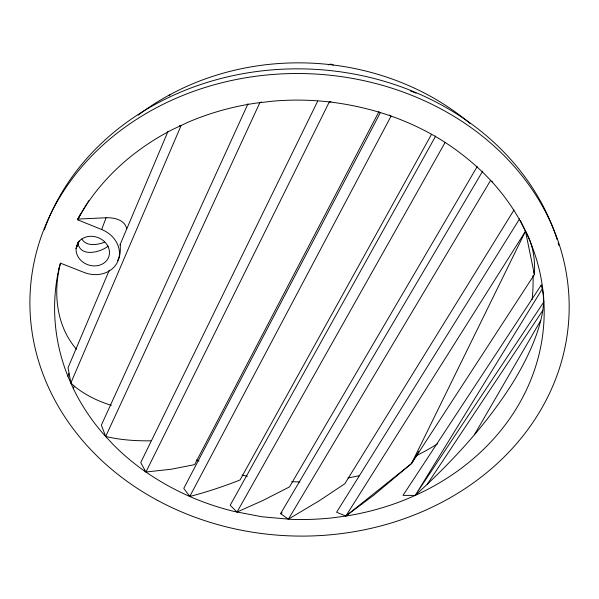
<?xml version="1.0" encoding="UTF-8"?>
<svg xmlns="http://www.w3.org/2000/svg" width="599" height="599" viewBox="0 0 599 599"><rect width="100%" height="100%" fill="white"/><g stroke="black" fill="none" stroke-linecap="round" stroke-linejoin="round"><path stroke-width="0.9" d="M541.241 285.633L541.256 285.057L403 495.38L415.212 495.425C451.564 462.278 485.467 425.874 511.89 384.206C522.268 367.501 531.38 349.913 537.617 331.225C542.275 316.586 546.123 301.05 541.391 285.873L541.256 285.057M60.499 263.238C52.899 292.26 56.179 325.961 76.485 349.262M520.426 220.432L526.281 232.764A244.826 209.68 1.6 0 1 347.495 515.784L333.351 517.746A244.826 209.68 1.6 0 1 290.485 519.311L261.988 516.772L233.947 511.396A244.826 209.68 1.6 0 1 193.499 498.091C176.241 490.783 159.746 481.738 144.404 470.979L144.651 469.803L140.728 462.57L317.657 101.224M79.173 240.993L76.095 248.615L76.957 244.909L78.896 241.622A16.982 14.496 20.2 0 1 106.255 243.628A16.982 14.496 20.2 0 1 97.42 265.679A16.982 14.496 20.2 0 1 76.095 248.615L78.439 242.078M77.9 242.909L77.219 245.867L78.357 241.936M144.404 470.979A244.826 209.68 1.6 0 1 112.754 444.121L103.425 434.028A244.826 209.68 1.6 0 1 73.385 388.706L67.904 376.299A244.826 209.68 1.6 0 1 59.002 268.427L60.409 263.126L84.07 272.44A27.165 23.204 20.2 0 0 117.981 260.977A27.165 23.204 20.2 0 0 101.68 229.499L77.556 219.773L80.281 214.494M73.385 388.706L74.239 386.145L70.862 382.986L68.031 367.749L109.347 270.074M67.904 376.299L68.922 373.364M101.68 229.499L106.098 217.751C113.952 217.444 124.921 219.758 126.674 228.743M59.002 268.427L59.428 267.409M117.591 260.617C120.541 255.9 120.571 249.888 120.159 244.504L168.102 131.159M70.862 382.986L181.115 125.49L179.423 125.865M248.008 103.732L101.358 425.14L105.694 436.484C120.451 439.988 135.681 440.999 150.813 440.819M105.694 436.484L259.846 102.684L261.576 101.995M525.495 231.244L345.863 516.009L411.513 463.551L525.495 231.244L534.383 274.537L411.513 463.551L374.308 494.767L345.863 516.009L336.593 512.265L519.647 218.77M378.987 111.534L194.623 464.637L171.097 469.249L145.946 472.005L329.285 101.972L331.06 101.62M380.462 112.372L183.766 488.425L189.786 496.421L193.896 495.38A602.392 323.602 -54 0 0 236.897 481.222L240.042 479.956L431.579 134.228M189.786 496.421L391.02 116.161L389.477 115.12M77.556 219.773L86.862 203.727M435.698 136.01L230.196 505.249L237.017 512.063L263.043 500.412L289.482 486.905L477.178 166.589M237.017 512.063L445.087 142.495M474.393 434.739L540.68 320.585M513.949 210.069L344.807 483.767L319.072 500.869L288.389 519.176L280.572 513.657L482.689 171.134M288.389 519.176L490.596 180.396M411.513 463.551L418.746 451.549M541.96 289.459L415.212 495.425L543.929 301.799M87.813 202.185L88.764 200.65M427.192 484.344L542.791 310.424M108.217 246.092C100.34 252.449 80.925 257.263 78.065 243.793M280.572 513.657L282.151 512.796M104.473 242.206C97.367 244.984 86.458 246.766 81.801 239.068M106.098 217.751L77.848 219.092L80.281 214.682A244.826 209.68 1.6 0 1 172.834 129.377L188.281 122.136A244.826 209.68 1.6 0 1 255.556 103.178L273.271 101.119A244.826 209.68 1.6 0 1 326.942 101.65C350.452 104.233 373.619 109.602 395.812 117.786A244.826 209.68 1.6 0 1 442.017 140.443C460.481 152.056 477.47 165.983 492.228 182.066A244.826 209.68 1.6 0 1 519.4 219.489L526.281 232.764M410.51 90.981L416.035 93.182M111.332 405.321C97.937 401.225 85.14 395.011 74.239 386.145M120.159 244.504L120.474 244.976M144.651 469.803L145.946 472.005M526.027 232.053C533.132 244.961 535.341 259.973 534.383 274.537L533.949 271.811M491.906 181.1L492.228 182.066M347.465 514.893L347.495 515.784M44.326 229.851A266.974 229.746 1.6 0 1 303.289 68.892A266.974 229.746 1.6 0 1 557.077 239.48M558.126 242.857A266.974 229.746 1.6 0 1 558.867 245.388M138.167 115.158A245.298 213.798 1.6 0 1 470.32 123.679M533.043 275.435A232.884 202.851 1.6 0 1 532.114 299.41M437.652 443.754A232.884 202.851 1.6 0 1 415.758 455.966M359.58 475.613A232.884 202.851 1.6 0 1 347.989 477.92M299.889 481.903A232.884 202.851 1.6 0 1 291.668 481.708M247.365 476.25A232.884 202.851 1.6 0 1 242.026 475.067M198.965 461.028A232.884 202.851 1.6 0 1 196.479 459.95M169.128 95.698A4.073 3.774 28.4 0 1 170.752 94.552M328.289 64.894A4.073 3.961 -9.7 0 1 333.246 65.104M157.634 500.427A269.67 231.266 1.6 0 0 569.05 313.876A269.67 231.266 1.6 0 0 171.92 100.123A269.67 231.266 1.6 0 0 157.634 500.427"/></g></svg>
